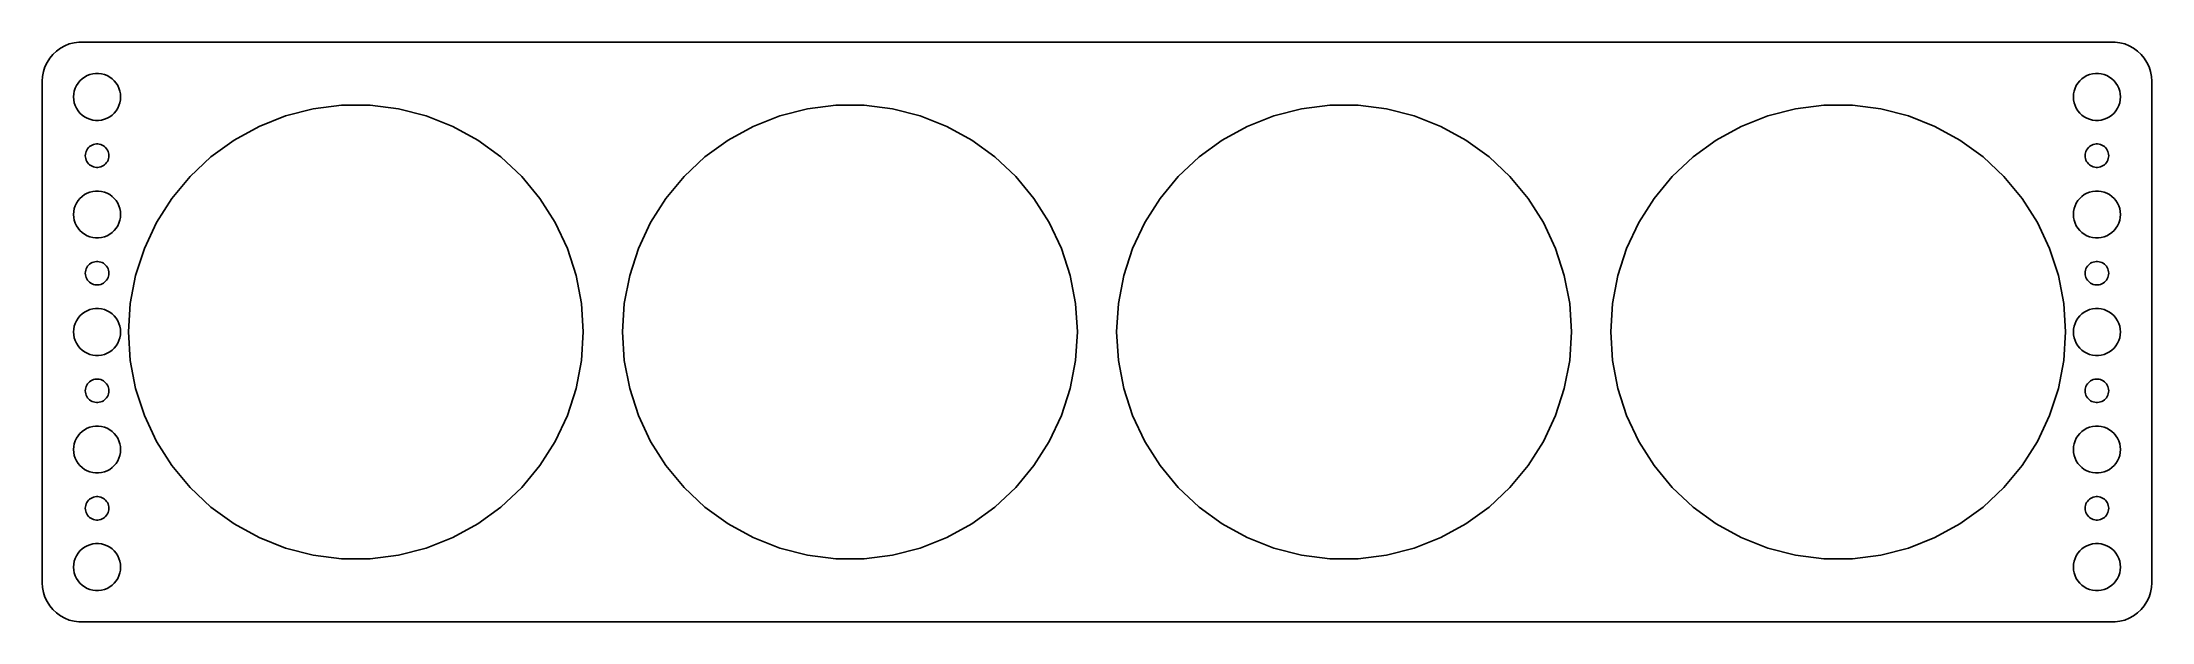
# Model space of a CAD drawing. Header units: metres. Extents: x -134 to 134, y -37 to 37.
import ezdxf

# ---------------------------------------------------------------- set-up
doc = ezdxf.new("R2010")
doc.units = ezdxf.units.M

msp = doc.modelspace()

# ---------------------------------------------------------------- linework, layer by layer
for p, q in [((-133.145, 35.4227), (-133.545, 34.9389)), ((-132.687, 35.8526), (-133.145, 35.4227)), ((-132.179, 36.2216), (-132.687, 35.8526)), ((-131.629, 36.5241), (-132.179, 36.2216)), ((-131.045, 36.7553), (-131.629, 36.5241)), ((-130.437, 36.9114), (-131.045, 36.7553)), ((-129.814, 36.9901), (-130.437, 36.9114)), ((129.814, 36.9901), (-129.814, 36.9901)), ((130.437, 36.9114), (129.814, 36.9901)), ((131.045, 36.7553), (130.437, 36.9114)), ((131.629, 36.5241), (131.045, 36.7553)), ((132.179, 36.2216), (131.629, 36.5241)), ((132.687, 35.8526), (132.179, 36.2216)), ((133.145, 35.4227), (132.687, 35.8526)), ((133.545, 34.9389), (133.145, 35.4227)), ((-134.461, 32.6267), (-134.5, 32)), ((-134.343, 33.2434), (-134.461, 32.6267)), ((-134.149, 33.8406), (-134.343, 33.2434)), ((-133.882, 34.4088), (-134.149, 33.8406)), ((-133.545, 34.9389), (-133.882, 34.4088)), ((-129.687, 32.0536), (-129.412, 32.3115)), ((-129.412, 32.3115), (-129.107, 32.533)), ((-129.107, 32.533), (-128.777, 32.7145)), ((-128.777, 32.7145), (-128.427, 32.8532)), ((-128.427, 32.8532), (-128.062, 32.9469)), ((-128.062, 32.9469), (-127.688, 32.9941)), ((-127.688, 32.9941), (-127.312, 32.9941)), ((-127.312, 32.9941), (-126.938, 32.9469)), ((-126.938, 32.9469), (-126.573, 32.8532)), ((-126.573, 32.8532), (-126.223, 32.7145)), ((-126.223, 32.7145), (-125.893, 32.533)), ((-125.893, 32.533), (-125.588, 32.3115)), ((-125.588, 32.3115), (-125.313, 32.0536)), ((125.313, 32.0536), (125.588, 32.3115)), ((125.588, 32.3115), (125.893, 32.533)), ((125.893, 32.533), (126.223, 32.7145)), ((126.223, 32.7145), (126.573, 32.8532)), ((126.573, 32.8532), (126.938, 32.9469)), ((126.938, 32.9469), (127.312, 32.9941)), ((127.312, 32.9941), (127.688, 32.9941)), ((127.688, 32.9941), (128.062, 32.9469)), ((128.062, 32.9469), (128.427, 32.8532)), ((128.427, 32.8532), (128.777, 32.7145)), ((128.777, 32.7145), (129.107, 32.533)), ((129.107, 32.533), (129.412, 32.3115)), ((129.412, 32.3115), (129.687, 32.0536)), ((133.882, 34.4088), (133.545, 34.9389)), ((134.149, 33.8406), (133.882, 34.4088)), ((134.343, 33.2434), (134.149, 33.8406)), ((134.461, 32.6267), (134.343, 33.2434)), ((134.5, 32), (134.461, 32.6267)), ((-134.5, 32), (-134.5, -32)), ((-130.5, 30), (-130.476, 30.376)), ((-130.476, 29.624), (-130.5, 30)), ((-130.476, 30.376), (-130.406, 30.7461)), ((-130.406, 29.2539), (-130.476, 29.624)), ((-130.406, 30.7461), (-130.289, 31.1044)), ((-130.289, 31.1044), (-130.129, 31.4453)), ((-130.129, 31.4453), (-129.927, 31.7634)), ((-129.927, 31.7634), (-129.687, 32.0536)), ((-125.313, 32.0536), (-125.073, 31.7634)), ((-125.073, 31.7634), (-124.871, 31.4453)), ((-124.871, 31.4453), (-124.711, 31.1044)), ((-124.711, 31.1044), (-124.594, 30.7461)), ((-124.594, 30.7461), (-124.524, 30.376)), ((-124.524, 29.624), (-124.594, 29.2539)), ((-124.524, 30.376), (-124.5, 30)), ((-124.5, 30), (-124.524, 29.624)), ((124.5, 30), (124.524, 30.376)), ((124.524, 29.624), (124.5, 30)), ((124.524, 30.376), (124.594, 30.7461)), ((124.594, 29.2539), (124.524, 29.624)), ((124.594, 30.7461), (124.711, 31.1044)), ((124.711, 31.1044), (124.871, 31.4453)), ((124.871, 31.4453), (125.073, 31.7634)), ((125.073, 31.7634), (125.313, 32.0536)), ((129.687, 32.0536), (129.927, 31.7634)), ((129.927, 31.7634), (130.129, 31.4453)), ((130.129, 31.4453), (130.289, 31.1044)), ((130.289, 31.1044), (130.406, 30.7461)), ((130.406, 30.7461), (130.476, 30.376)), ((130.476, 29.624), (130.406, 29.2539)), ((130.476, 30.376), (130.5, 30)), ((130.5, 30), (130.476, 29.624)), ((134.5, -32), (134.5, 32)), ((-130.289, 28.8956), (-130.406, 29.2539)), ((-130.129, 28.5547), (-130.289, 28.8956)), ((-129.927, 28.2366), (-130.129, 28.5547)), ((-129.687, 27.9464), (-129.927, 28.2366)), ((-129.412, 27.6884), (-129.687, 27.9464)), ((-129.107, 27.467), (-129.412, 27.6884)), ((-128.777, 27.2855), (-129.107, 27.467)), ((-128.427, 27.1468), (-128.777, 27.2855)), ((-128.062, 27.0531), (-128.427, 27.1468)), ((-127.688, 27.0059), (-128.062, 27.0531)), ((-127.312, 27.0059), (-127.688, 27.0059)), ((-126.938, 27.0531), (-127.312, 27.0059)), ((-126.573, 27.1468), (-126.938, 27.0531)), ((-126.223, 27.2855), (-126.573, 27.1468)), ((-125.893, 27.467), (-126.223, 27.2855)), ((-125.588, 27.6884), (-125.893, 27.467)), ((-125.313, 27.9464), (-125.588, 27.6884)), ((-125.073, 28.2366), (-125.313, 27.9464)), ((-124.871, 28.5547), (-125.073, 28.2366)), ((-124.711, 28.8956), (-124.871, 28.5547)), ((-124.594, 29.2539), (-124.711, 28.8956)), ((-106.848, 26.24), (-103.461, 27.5806)), ((-103.461, 27.5806), (-99.9341, 28.4863)), ((-99.9341, 28.4863), (-96.3209, 28.9428)), ((-96.3209, 28.9428), (-92.6791, 28.9428)), ((-92.6791, 28.9428), (-89.0659, 28.4863)), ((-89.0659, 28.4863), (-85.5385, 27.5806)), ((-85.5385, 27.5806), (-82.1524, 26.24)), ((-43.8476, 26.24), (-40.4615, 27.5806)), ((-40.4615, 27.5806), (-36.9341, 28.4863)), ((-36.9341, 28.4863), (-33.3209, 28.9428)), ((-33.3209, 28.9428), (-29.6791, 28.9428)), ((-29.6791, 28.9428), (-26.0659, 28.4863)), ((-26.0659, 28.4863), (-22.5385, 27.5806)), ((-22.5385, 27.5806), (-19.1524, 26.24)), ((19.1524, 26.24), (22.5385, 27.5806)), ((22.5385, 27.5806), (26.0659, 28.4863)), ((26.0659, 28.4863), (29.6791, 28.9428)), ((29.6791, 28.9428), (33.3209, 28.9428)), ((33.3209, 28.9428), (36.9341, 28.4863)), ((36.9341, 28.4863), (40.4615, 27.5806)), ((40.4615, 27.5806), (43.8476, 26.24)), ((82.1524, 26.24), (85.5385, 27.5806)), ((85.5385, 27.5806), (89.0659, 28.4863)), ((89.0659, 28.4863), (92.6791, 28.9428)), ((92.6791, 28.9428), (96.3209, 28.9428)), ((96.3209, 28.9428), (99.9341, 28.4863)), ((99.9341, 28.4863), (103.461, 27.5806)), ((103.461, 27.5806), (106.848, 26.24)), ((124.711, 28.8956), (124.594, 29.2539)), ((124.871, 28.5547), (124.711, 28.8956)), ((125.073, 28.2366), (124.871, 28.5547)), ((125.313, 27.9464), (125.073, 28.2366)), ((125.588, 27.6884), (125.313, 27.9464)), ((125.893, 27.467), (125.588, 27.6884)), ((126.223, 27.2855), (125.893, 27.467)), ((126.573, 27.1468), (126.223, 27.2855)), ((126.938, 27.0531), (126.573, 27.1468)), ((127.312, 27.0059), (126.938, 27.0531)), ((127.688, 27.0059), (127.312, 27.0059)), ((128.062, 27.0531), (127.688, 27.0059)), ((128.427, 27.1468), (128.062, 27.0531)), ((128.777, 27.2855), (128.427, 27.1468)), ((129.107, 27.467), (128.777, 27.2855)), ((129.412, 27.6884), (129.107, 27.467)), ((129.687, 27.9464), (129.412, 27.6884)), ((129.927, 28.2366), (129.687, 27.9464)), ((130.129, 28.5547), (129.927, 28.2366)), ((130.289, 28.8956), (130.129, 28.5547)), ((130.406, 29.2539), (130.289, 28.8956)), ((-112.985, 22.3449), (-110.039, 24.4855)), ((-110.039, 24.4855), (-106.848, 26.24)), ((-82.1524, 26.24), (-78.961, 24.4855)), ((-78.961, 24.4855), (-76.0147, 22.3449)), ((-49.9853, 22.3449), (-47.039, 24.4855)), ((-47.039, 24.4855), (-43.8476, 26.24)), ((-19.1524, 26.24), (-15.961, 24.4855)), ((-15.961, 24.4855), (-13.0147, 22.3449)), ((13.0147, 22.3449), (15.961, 24.4855)), ((15.961, 24.4855), (19.1524, 26.24)), ((43.8476, 26.24), (47.039, 24.4855)), ((47.039, 24.4855), (49.9853, 22.3449)), ((76.0147, 22.3449), (78.961, 24.4855)), ((78.961, 24.4855), (82.1524, 26.24)), ((106.848, 26.24), (110.039, 24.4855)), ((110.039, 24.4855), (112.985, 22.3449)), ((-129, 22.5), (-128.988, 22.688)), ((-128.988, 22.312), (-129, 22.5)), ((-128.988, 22.688), (-128.953, 22.873)), ((-128.953, 22.127), (-128.988, 22.312)), ((-128.953, 22.873), (-128.895, 23.0522)), ((-128.895, 21.9478), (-128.953, 22.127)), ((-128.895, 23.0522), (-128.814, 23.2226)), ((-128.814, 21.7774), (-128.895, 21.9478)), ((-128.814, 23.2226), (-128.714, 23.3817)), ((-128.714, 21.6183), (-128.814, 21.7774)), ((-128.714, 23.3817), (-128.593, 23.5268)), ((-128.593, 21.4732), (-128.714, 21.6183)), ((-128.593, 23.5268), (-128.456, 23.6558)), ((-128.456, 23.6558), (-128.304, 23.7665)), ((-128.304, 23.7665), (-128.139, 23.8572)), ((-128.139, 23.8572), (-127.964, 23.9266)), ((-127.964, 23.9266), (-127.781, 23.9734)), ((-127.781, 23.9734), (-127.594, 23.997)), ((-127.594, 23.997), (-127.406, 23.997)), ((-127.406, 23.997), (-127.219, 23.9734)), ((-127.219, 23.9734), (-127.036, 23.9266)), ((-127.036, 23.9266), (-126.861, 23.8572)), ((-126.861, 23.8572), (-126.696, 23.7665)), ((-126.696, 23.7665), (-126.544, 23.6558)), ((-126.544, 23.6558), (-126.407, 23.5268)), ((-126.407, 23.5268), (-126.286, 23.3817)), ((-126.286, 21.6183), (-126.407, 21.4732)), ((-126.286, 23.3817), (-126.186, 23.2226)), ((-126.186, 21.7774), (-126.286, 21.6183)), ((-126.186, 23.2226), (-126.105, 23.0522)), ((-126.105, 21.9478), (-126.186, 21.7774)), ((-126.105, 23.0522), (-126.047, 22.873)), ((-126.047, 22.127), (-126.105, 21.9478)), ((-126.047, 22.873), (-126.012, 22.688)), ((-126.012, 22.312), (-126.047, 22.127)), ((-126.012, 22.688), (-126, 22.5)), ((-126, 22.5), (-126.012, 22.312)), ((-115.64, 19.8519), (-112.985, 22.3449)), ((-76.0147, 22.3449), (-73.3599, 19.8519)), ((-52.6401, 19.8519), (-49.9853, 22.3449)), ((-13.0147, 22.3449), (-10.3599, 19.8519)), ((10.3599, 19.8519), (13.0147, 22.3449)), ((49.9853, 22.3449), (52.6401, 19.8519)), ((73.3599, 19.8519), (76.0147, 22.3449)), ((112.985, 22.3449), (115.64, 19.8519)), ((126, 22.5), (126.012, 22.688)), ((126.012, 22.312), (126, 22.5)), ((126.012, 22.688), (126.047, 22.873)), ((126.047, 22.127), (126.012, 22.312)), ((126.047, 22.873), (126.105, 23.0522)), ((126.105, 21.9478), (126.047, 22.127)), ((126.105, 23.0522), (126.186, 23.2226)), ((126.186, 21.7774), (126.105, 21.9478)), ((126.186, 23.2226), (126.286, 23.3817)), ((126.286, 21.6183), (126.186, 21.7774)), ((126.286, 23.3817), (126.407, 23.5268)), ((126.407, 21.4732), (126.286, 21.6183)), ((126.407, 23.5268), (126.544, 23.6558)), ((126.544, 23.6558), (126.696, 23.7665)), ((126.696, 23.7665), (126.861, 23.8572)), ((126.861, 23.8572), (127.036, 23.9266)), ((127.036, 23.9266), (127.219, 23.9734)), ((127.219, 23.9734), (127.406, 23.997)), ((127.406, 23.997), (127.594, 23.997)), ((127.594, 23.997), (127.781, 23.9734)), ((127.781, 23.9734), (127.964, 23.9266)), ((127.964, 23.9266), (128.139, 23.8572)), ((128.139, 23.8572), (128.304, 23.7665)), ((128.304, 23.7665), (128.456, 23.6558)), ((128.456, 23.6558), (128.593, 23.5268)), ((128.593, 23.5268), (128.714, 23.3817)), ((128.714, 21.6183), (128.593, 21.4732)), ((128.714, 23.3817), (128.814, 23.2226)), ((128.814, 21.7774), (128.714, 21.6183)), ((128.814, 23.2226), (128.895, 23.0522)), ((128.895, 21.9478), (128.814, 21.7774)), ((128.895, 23.0522), (128.953, 22.873)), ((128.953, 22.127), (128.895, 21.9478)), ((128.953, 22.873), (128.988, 22.688)), ((128.988, 22.312), (128.953, 22.127)), ((128.988, 22.688), (129, 22.5)), ((129, 22.5), (128.988, 22.312)), ((-128.456, 21.3442), (-128.593, 21.4732)), ((-128.304, 21.2335), (-128.456, 21.3442)), ((-128.139, 21.1427), (-128.304, 21.2335)), ((-127.964, 21.0734), (-128.139, 21.1427)), ((-127.781, 21.0266), (-127.964, 21.0734)), ((-127.594, 21.003), (-127.781, 21.0266)), ((-127.406, 21.003), (-127.594, 21.003)), ((-127.219, 21.0266), (-127.406, 21.003)), ((-127.036, 21.0734), (-127.219, 21.0266)), ((-126.861, 21.1427), (-127.036, 21.0734)), ((-126.696, 21.2335), (-126.861, 21.1427)), ((-126.544, 21.3442), (-126.696, 21.2335)), ((-126.407, 21.4732), (-126.544, 21.3442)), ((-117.961, 17.0458), (-115.64, 19.8519)), ((-73.3599, 19.8519), (-71.0385, 17.0458)), ((-54.9615, 17.0458), (-52.6401, 19.8519)), ((-10.3599, 19.8519), (-8.0385, 17.0458)), ((8.0385, 17.0458), (10.3599, 19.8519)), ((52.6401, 19.8519), (54.9615, 17.0458)), ((71.0385, 17.0458), (73.3599, 19.8519)), ((115.64, 19.8519), (117.961, 17.0458)), ((126.544, 21.3442), (126.407, 21.4732)), ((126.696, 21.2335), (126.544, 21.3442)), ((126.861, 21.1427), (126.696, 21.2335)), ((127.036, 21.0734), (126.861, 21.1427)), ((127.219, 21.0266), (127.036, 21.0734)), ((127.406, 21.003), (127.219, 21.0266)), ((127.594, 21.003), (127.406, 21.003)), ((127.781, 21.0266), (127.594, 21.003)), ((127.964, 21.0734), (127.781, 21.0266)), ((128.139, 21.1427), (127.964, 21.0734)), ((128.304, 21.2335), (128.139, 21.1427)), ((128.456, 21.3442), (128.304, 21.2335)), ((128.593, 21.4732), (128.456, 21.3442)), ((-130.289, 16.1044), (-130.129, 16.4453)), ((-130.129, 16.4453), (-129.927, 16.7634)), ((-129.927, 16.7634), (-129.687, 17.0536)), ((-129.687, 17.0536), (-129.412, 17.3115)), ((-129.412, 17.3115), (-129.107, 17.533)), ((-129.107, 17.533), (-128.777, 17.7145)), ((-128.777, 17.7145), (-128.427, 17.8532)), ((-128.427, 17.8532), (-128.062, 17.9469)), ((-128.062, 17.9469), (-127.688, 17.9941)), ((-127.688, 17.9941), (-127.312, 17.9941)), ((-127.312, 17.9941), (-126.938, 17.9469)), ((-126.938, 17.9469), (-126.573, 17.8532)), ((-126.573, 17.8532), (-126.223, 17.7145)), ((-126.223, 17.7145), (-125.893, 17.533)), ((-125.893, 17.533), (-125.588, 17.3115)), ((-125.588, 17.3115), (-125.313, 17.0536)), ((-125.313, 17.0536), (-125.073, 16.7634)), ((-125.073, 16.7634), (-124.871, 16.4453)), ((-124.871, 16.4453), (-124.711, 16.1044)), ((-119.913, 13.9709), (-117.961, 17.0458)), ((-71.0385, 17.0458), (-69.0871, 13.9709)), ((-56.9129, 13.9709), (-54.9615, 17.0458)), ((-8.0385, 17.0458), (-6.0871, 13.9709)), ((6.0871, 13.9709), (8.0385, 17.0458)), ((54.9615, 17.0458), (56.9129, 13.9709)), ((69.0871, 13.9709), (71.0385, 17.0458)), ((117.961, 17.0458), (119.913, 13.9709)), ((124.711, 16.1044), (124.871, 16.4453)), ((124.871, 16.4453), (125.073, 16.7634)), ((125.073, 16.7634), (125.313, 17.0536)), ((125.313, 17.0536), (125.588, 17.3115)), ((125.588, 17.3115), (125.893, 17.533)), ((125.893, 17.533), (126.223, 17.7145)), ((126.223, 17.7145), (126.573, 17.8532)), ((126.573, 17.8532), (126.938, 17.9469)), ((126.938, 17.9469), (127.312, 17.9941)), ((127.312, 17.9941), (127.688, 17.9941)), ((127.688, 17.9941), (128.062, 17.9469)), ((128.062, 17.9469), (128.427, 17.8532)), ((128.427, 17.8532), (128.777, 17.7145)), ((128.777, 17.7145), (129.107, 17.533)), ((129.107, 17.533), (129.412, 17.3115)), ((129.412, 17.3115), (129.687, 17.0536)), ((129.687, 17.0536), (129.927, 16.7634)), ((129.927, 16.7634), (130.129, 16.4453)), ((130.129, 16.4453), (130.289, 16.1044)), ((-130.5, 15), (-130.476, 15.376)), ((-130.476, 14.624), (-130.5, 15)), ((-130.476, 15.376), (-130.406, 15.7461)), ((-130.406, 14.2539), (-130.476, 14.624)), ((-130.406, 15.7461), (-130.289, 16.1044)), ((-130.289, 13.8956), (-130.406, 14.2539)), ((-130.129, 13.5547), (-130.289, 13.8956)), ((-129.927, 13.2366), (-130.129, 13.5547)), ((-124.871, 13.5547), (-125.073, 13.2366)), ((-124.711, 13.8956), (-124.871, 13.5547)), ((-124.711, 16.1044), (-124.594, 15.7461)), ((-124.594, 14.2539), (-124.711, 13.8956)), ((-124.594, 15.7461), (-124.524, 15.376)), ((-124.524, 14.624), (-124.594, 14.2539)), ((-124.524, 15.376), (-124.5, 15)), ((-124.5, 15), (-124.524, 14.624)), ((-121.464, 10.6756), (-119.913, 13.9709)), ((-69.0871, 13.9709), (-67.5365, 10.6756)), ((-58.4635, 10.6756), (-56.9129, 13.9709)), ((-6.0871, 13.9709), (-4.53647, 10.6756)), ((4.53647, 10.6756), (6.0871, 13.9709)), ((56.9129, 13.9709), (58.4635, 10.6756)), ((67.5365, 10.6756), (69.0871, 13.9709)), ((119.913, 13.9709), (121.464, 10.6756)), ((124.5, 15), (124.524, 15.376)), ((124.524, 14.624), (124.5, 15)), ((124.524, 15.376), (124.594, 15.7461)), ((124.594, 14.2539), (124.524, 14.624)), ((124.594, 15.7461), (124.711, 16.1044)), ((124.711, 13.8956), (124.594, 14.2539)), ((124.871, 13.5547), (124.711, 13.8956)), ((125.073, 13.2366), (124.871, 13.5547)), ((130.129, 13.5547), (129.927, 13.2366)), ((130.289, 13.8956), (130.129, 13.5547)), ((130.289, 16.1044), (130.406, 15.7461)), ((130.406, 14.2539), (130.289, 13.8956)), ((130.406, 15.7461), (130.476, 15.376)), ((130.476, 14.624), (130.406, 14.2539)), ((130.476, 15.376), (130.5, 15)), ((130.5, 15), (130.476, 14.624)), ((-129.687, 12.9464), (-129.927, 13.2366)), ((-129.412, 12.6884), (-129.687, 12.9464)), ((-129.107, 12.467), (-129.412, 12.6884)), ((-128.777, 12.2855), (-129.107, 12.467)), ((-128.427, 12.1468), (-128.777, 12.2855)), ((-128.062, 12.0531), (-128.427, 12.1468)), ((-127.688, 12.0059), (-128.062, 12.0531)), ((-127.312, 12.0059), (-127.688, 12.0059)), ((-126.938, 12.0531), (-127.312, 12.0059)), ((-126.573, 12.1468), (-126.938, 12.0531)), ((-126.223, 12.2855), (-126.573, 12.1468)), ((-125.893, 12.467), (-126.223, 12.2855)), ((-125.588, 12.6884), (-125.893, 12.467)), ((-125.313, 12.9464), (-125.588, 12.6884)), ((-125.073, 13.2366), (-125.313, 12.9464)), ((125.313, 12.9464), (125.073, 13.2366)), ((125.588, 12.6884), (125.313, 12.9464)), ((125.893, 12.467), (125.588, 12.6884)), ((126.223, 12.2855), (125.893, 12.467)), ((126.573, 12.1468), (126.223, 12.2855)), ((126.938, 12.0531), (126.573, 12.1468)), ((127.312, 12.0059), (126.938, 12.0531)), ((127.688, 12.0059), (127.312, 12.0059)), ((128.062, 12.0531), (127.688, 12.0059)), ((128.427, 12.1468), (128.062, 12.0531)), ((128.777, 12.2855), (128.427, 12.1468)), ((129.107, 12.467), (128.777, 12.2855)), ((129.412, 12.6884), (129.107, 12.467)), ((129.687, 12.9464), (129.412, 12.6884)), ((129.927, 13.2366), (129.687, 12.9464)), ((-128.895, 8.05219), (-128.814, 8.22263)), ((-128.814, 8.22263), (-128.714, 8.38167)), ((-128.714, 8.38167), (-128.593, 8.52681)), ((-128.593, 8.52681), (-128.456, 8.65576)), ((-128.456, 8.65576), (-128.304, 8.76648)), ((-128.304, 8.76648), (-128.139, 8.85724)), ((-128.139, 8.85724), (-127.964, 8.92657)), ((-127.964, 8.92657), (-127.781, 8.97342)), ((-127.781, 8.97342), (-127.594, 8.99704)), ((-127.594, 8.99704), (-127.406, 8.99704)), ((-127.406, 8.99704), (-127.219, 8.97342)), ((-127.219, 8.97342), (-127.036, 8.92657)), ((-127.036, 8.92657), (-126.861, 8.85724)), ((-126.861, 8.85724), (-126.696, 8.76648)), ((-126.696, 8.76648), (-126.544, 8.65576)), ((-126.544, 8.65576), (-126.407, 8.52681)), ((-126.407, 8.52681), (-126.286, 8.38167)), ((-126.286, 8.38167), (-126.186, 8.22263)), ((-126.186, 8.22263), (-126.105, 8.05219)), ((-122.589, 7.21201), (-121.464, 10.6756)), ((-67.5365, 10.6756), (-66.4111, 7.21201)), ((-59.5889, 7.21201), (-58.4635, 10.6756)), ((-4.53647, 10.6756), (-3.41109, 7.21201)), ((3.41109, 7.21201), (4.53647, 10.6756)), ((58.4635, 10.6756), (59.5889, 7.21201)), ((66.4111, 7.21201), (67.5365, 10.6756)), ((121.464, 10.6756), (122.589, 7.21201)), ((126.105, 8.05219), (126.186, 8.22263)), ((126.186, 8.22263), (126.286, 8.38167)), ((126.286, 8.38167), (126.407, 8.52681)), ((126.407, 8.52681), (126.544, 8.65576)), ((126.544, 8.65576), (126.696, 8.76648)), ((126.696, 8.76648), (126.861, 8.85724)), ((126.861, 8.85724), (127.036, 8.92657)), ((127.036, 8.92657), (127.219, 8.97342)), ((127.219, 8.97342), (127.406, 8.99704)), ((127.406, 8.99704), (127.594, 8.99704)), ((127.594, 8.99704), (127.781, 8.97342)), ((127.781, 8.97342), (127.964, 8.92657)), ((127.964, 8.92657), (128.139, 8.85724)), ((128.139, 8.85724), (128.304, 8.76648)), ((128.304, 8.76648), (128.456, 8.65576)), ((128.456, 8.65576), (128.593, 8.52681)), ((128.593, 8.52681), (128.714, 8.38167)), ((128.714, 8.38167), (128.814, 8.22263)), ((128.814, 8.22263), (128.895, 8.05219)), ((-129, 7.5), (-128.988, 7.68799)), ((-128.988, 7.312), (-129, 7.5)), ((-128.988, 7.68799), (-128.953, 7.87303)), ((-128.953, 7.12695), (-128.988, 7.312)), ((-128.953, 7.87303), (-128.895, 8.05219)), ((-128.895, 6.9478), (-128.953, 7.12695)), ((-128.814, 6.77736), (-128.895, 6.9478)), ((-128.714, 6.61832), (-128.814, 6.77736)), ((-128.593, 6.47318), (-128.714, 6.61832)), ((-128.456, 6.34422), (-128.593, 6.47318)), ((-128.304, 6.23351), (-128.456, 6.34422)), ((-128.139, 6.14275), (-128.304, 6.23351)), ((-127.964, 6.07341), (-128.139, 6.14275)), ((-127.781, 6.02657), (-127.964, 6.07341)), ((-127.594, 6.00294), (-127.781, 6.02657)), ((-127.406, 6.00294), (-127.594, 6.00294)), ((-127.219, 6.02657), (-127.406, 6.00294)), ((-127.036, 6.07341), (-127.219, 6.02657)), ((-126.861, 6.14275), (-127.036, 6.07341)), ((-126.696, 6.23351), (-126.861, 6.14275)), ((-126.544, 6.34422), (-126.696, 6.23351)), ((-126.407, 6.47318), (-126.544, 6.34422)), ((-126.286, 6.61832), (-126.407, 6.47318)), ((-126.186, 6.77736), (-126.286, 6.61832)), ((-126.105, 6.9478), (-126.186, 6.77736)), ((-126.105, 8.05219), (-126.047, 7.87303)), ((-126.047, 7.12695), (-126.105, 6.9478)), ((-126.047, 7.87303), (-126.012, 7.68799)), ((-126.012, 7.312), (-126.047, 7.12695)), ((-126.012, 7.68799), (-126, 7.5)), ((-126, 7.5), (-126.012, 7.312)), ((-123.271, 3.63466), (-122.589, 7.21201)), ((-66.4111, 7.21201), (-65.7287, 3.63466)), ((-60.2713, 3.63466), (-59.5889, 7.21201)), ((-3.41109, 7.21201), (-2.72867, 3.63466)), ((2.72867, 3.63466), (3.41109, 7.21201)), ((59.5889, 7.21201), (60.2713, 3.63466)), ((65.7287, 3.63466), (66.4111, 7.21201)), ((122.589, 7.21201), (123.271, 3.63466)), ((126, 7.5), (126.012, 7.68799)), ((126.012, 7.312), (126, 7.5)), ((126.012, 7.68799), (126.047, 7.87303)), ((126.047, 7.12695), (126.012, 7.312)), ((126.047, 7.87303), (126.105, 8.05219)), ((126.105, 6.9478), (126.047, 7.12695)), ((126.186, 6.77736), (126.105, 6.9478)), ((126.286, 6.61832), (126.186, 6.77736)), ((126.407, 6.47318), (126.286, 6.61832)), ((126.544, 6.34422), (126.407, 6.47318)), ((126.696, 6.23351), (126.544, 6.34422)), ((126.861, 6.14275), (126.696, 6.23351)), ((127.036, 6.07341), (126.861, 6.14275)), ((127.219, 6.02657), (127.036, 6.07341)), ((127.406, 6.00294), (127.219, 6.02657)), ((127.594, 6.00294), (127.406, 6.00294)), ((127.781, 6.02657), (127.594, 6.00294)), ((127.964, 6.07341), (127.781, 6.02657)), ((128.139, 6.14275), (127.964, 6.07341)), ((128.304, 6.23351), (128.139, 6.14275)), ((128.456, 6.34422), (128.304, 6.23351)), ((128.593, 6.47318), (128.456, 6.34422)), ((128.714, 6.61832), (128.593, 6.47318)), ((128.814, 6.77736), (128.714, 6.61832)), ((128.895, 6.9478), (128.814, 6.77736)), ((128.895, 8.05219), (128.953, 7.87303)), ((128.953, 7.12695), (128.895, 6.9478)), ((128.953, 7.87303), (128.988, 7.68799)), ((128.988, 7.312), (128.953, 7.12695)), ((128.988, 7.68799), (129, 7.5)), ((129, 7.5), (128.988, 7.312)), ((-129.107, 2.53297), (-128.777, 2.71448)), ((-128.777, 2.71448), (-128.427, 2.85316)), ((-128.427, 2.85316), (-128.062, 2.94685)), ((-128.062, 2.94685), (-127.688, 2.99408)), ((-127.688, 2.99408), (-127.312, 2.99408)), ((-127.312, 2.99408), (-126.938, 2.94685)), ((-126.938, 2.94685), (-126.573, 2.85316)), ((-126.573, 2.85316), (-126.223, 2.71448)), ((-126.223, 2.71448), (-125.893, 2.53297)), ((-123.5, 0), (-123.271, 3.63466)), ((-65.7287, 3.63466), (-65.5, 0)), ((-60.5, 0), (-60.2713, 3.63466)), ((-2.72867, 3.63466), (-2.5, 0)), ((2.5, 0), (2.72867, 3.63466)), ((60.2713, 3.63466), (60.5, 0)), ((65.5, 0), (65.7287, 3.63466)), ((123.271, 3.63466), (123.5, 0)), ((125.893, 2.53297), (126.223, 2.71448)), ((126.223, 2.71448), (126.573, 2.85316)), ((126.573, 2.85316), (126.938, 2.94685)), ((126.938, 2.94685), (127.312, 2.99408)), ((127.312, 2.99408), (127.688, 2.99408)), ((127.688, 2.99408), (128.062, 2.94685)), ((128.062, 2.94685), (128.427, 2.85316)), ((128.427, 2.85316), (128.777, 2.71448)), ((128.777, 2.71448), (129.107, 2.53297)), ((-130.5, 0), (-130.476, 0.37599)), ((-130.476, -0.37599), (-130.5, 0)), ((-130.476, 0.37599), (-130.406, 0.74606)), ((-130.406, 0.74606), (-130.289, 1.10437)), ((-130.289, 1.10437), (-130.129, 1.44525)), ((-130.129, 1.44525), (-129.927, 1.76335)), ((-129.927, 1.76335), (-129.687, 2.05363)), ((-129.687, 2.05363), (-129.412, 2.31154)), ((-129.412, 2.31154), (-129.107, 2.53297)), ((-125.893, 2.53297), (-125.588, 2.31154)), ((-125.588, 2.31154), (-125.313, 2.05363)), ((-125.313, 2.05363), (-125.073, 1.76335)), ((-125.073, 1.76335), (-124.871, 1.44525)), ((-124.871, 1.44525), (-124.711, 1.10437)), ((-124.711, 1.10437), (-124.594, 0.74606)), ((-124.594, 0.74606), (-124.524, 0.37599)), ((-124.524, 0.37599), (-124.5, 0)), ((-124.5, 0), (-124.524, -0.37599)), ((-123.271, -3.63466), (-123.5, 0)), ((-65.5, 0), (-65.7287, -3.63466)), ((-60.2713, -3.63466), (-60.5, 0)), ((-2.5, 0), (-2.72867, -3.63466)), ((2.72867, -3.63466), (2.5, 0)), ((60.5, 0), (60.2713, -3.63466)), ((65.7287, -3.63466), (65.5, 0)), ((123.5, 0), (123.271, -3.63466)), ((124.5, 0), (124.524, 0.37599)), ((124.524, -0.37599), (124.5, 0)), ((124.524, 0.37599), (124.594, 0.74606)), ((124.594, 0.74606), (124.711, 1.10437)), ((124.711, 1.10437), (124.871, 1.44525)), ((124.871, 1.44525), (125.073, 1.76335)), ((125.073, 1.76335), (125.313, 2.05363)), ((125.313, 2.05363), (125.588, 2.31154)), ((125.588, 2.31154), (125.893, 2.53297)), ((129.107, 2.53297), (129.412, 2.31154)), ((129.412, 2.31154), (129.687, 2.05363)), ((129.687, 2.05363), (129.927, 1.76335)), ((129.927, 1.76335), (130.129, 1.44525)), ((130.129, 1.44525), (130.289, 1.10437)), ((130.289, 1.10437), (130.406, 0.74606)), ((130.406, 0.74606), (130.476, 0.37599)), ((130.476, 0.37599), (130.5, 0)), ((130.5, 0), (130.476, -0.37599)), ((-130.406, -0.74606), (-130.476, -0.37599)), ((-130.289, -1.10437), (-130.406, -0.74606)), ((-130.129, -1.44525), (-130.289, -1.10437)), ((-129.927, -1.76335), (-130.129, -1.44525)), ((-129.687, -2.05363), (-129.927, -1.76335)), ((-129.412, -2.31154), (-129.687, -2.05363)), ((-129.107, -2.53297), (-129.412, -2.31154)), ((-128.777, -2.71448), (-129.107, -2.53297)), ((-125.893, -2.53297), (-126.223, -2.71448)), ((-125.588, -2.31154), (-125.893, -2.53297)), ((-125.313, -2.05363), (-125.588, -2.31154)), ((-125.073, -1.76335), (-125.313, -2.05363)), ((-124.871, -1.44525), (-125.073, -1.76335)), ((-124.711, -1.10437), (-124.871, -1.44525)), ((-124.594, -0.74606), (-124.711, -1.10437)), ((-124.524, -0.37599), (-124.594, -0.74606)), ((124.594, -0.74606), (124.524, -0.37599)), ((124.711, -1.10437), (124.594, -0.74606)), ((124.871, -1.44525), (124.711, -1.10437)), ((125.073, -1.76335), (124.871, -1.44525)), ((125.313, -2.05363), (125.073, -1.76335)), ((125.588, -2.31154), (125.313, -2.05363)), ((125.893, -2.53297), (125.588, -2.31154)), ((126.223, -2.71448), (125.893, -2.53297)), ((129.107, -2.53297), (128.777, -2.71448)), ((129.412, -2.31154), (129.107, -2.53297)), ((129.687, -2.05363), (129.412, -2.31154)), ((129.927, -1.76335), (129.687, -2.05363)), ((130.129, -1.44525), (129.927, -1.76335)), ((130.289, -1.10437), (130.129, -1.44525)), ((130.406, -0.74606), (130.289, -1.10437)), ((130.476, -0.37599), (130.406, -0.74606)), ((-128.427, -2.85316), (-128.777, -2.71448)), ((-128.062, -2.94685), (-128.427, -2.85316)), ((-127.688, -2.99408), (-128.062, -2.94685)), ((-127.312, -2.99408), (-127.688, -2.99408)), ((-126.938, -2.94685), (-127.312, -2.99408)), ((-126.573, -2.85316), (-126.938, -2.94685)), ((-126.223, -2.71448), (-126.573, -2.85316)), ((-122.589, -7.21201), (-123.271, -3.63466)), ((-65.7287, -3.63466), (-66.4111, -7.21201)), ((-59.5889, -7.21201), (-60.2713, -3.63466)), ((-2.72867, -3.63466), (-3.41109, -7.21201)), ((3.41109, -7.21201), (2.72867, -3.63466)), ((60.2713, -3.63466), (59.5889, -7.21201)), ((66.4111, -7.21201), (65.7287, -3.63466)), ((123.271, -3.63466), (122.589, -7.21201)), ((126.573, -2.85316), (126.223, -2.71448)), ((126.938, -2.94685), (126.573, -2.85316)), ((127.312, -2.99408), (126.938, -2.94685)), ((127.688, -2.99408), (127.312, -2.99408)), ((128.062, -2.94685), (127.688, -2.99408)), ((128.427, -2.85316), (128.062, -2.94685)), ((128.777, -2.71448), (128.427, -2.85316)), ((-129, -7.5), (-128.988, -7.312)), ((-128.988, -7.68799), (-129, -7.5)), ((-128.988, -7.312), (-128.953, -7.12695)), ((-128.953, -7.87303), (-128.988, -7.68799)), ((-128.953, -7.12695), (-128.895, -6.9478)), ((-128.895, -8.05219), (-128.953, -7.87303)), ((-128.895, -6.9478), (-128.814, -6.77736)), ((-128.814, -8.22263), (-128.895, -8.05219)), ((-128.814, -6.77736), (-128.714, -6.61832)), ((-128.714, -6.61832), (-128.593, -6.47318)), ((-128.593, -6.47318), (-128.456, -6.34422)), ((-128.456, -6.34422), (-128.304, -6.23351)), ((-128.304, -6.23351), (-128.139, -6.14275)), ((-128.139, -6.14275), (-127.964, -6.07341)), ((-127.964, -6.07341), (-127.781, -6.02657)), ((-127.781, -6.02657), (-127.594, -6.00294)), ((-127.594, -6.00294), (-127.406, -6.00294)), ((-127.406, -6.00294), (-127.219, -6.02657)), ((-127.219, -6.02657), (-127.036, -6.07341)), ((-127.036, -6.07341), (-126.861, -6.14275)), ((-126.861, -6.14275), (-126.696, -6.23351)), ((-126.696, -6.23351), (-126.544, -6.34422)), ((-126.544, -6.34422), (-126.407, -6.47318)), ((-126.407, -6.47318), (-126.286, -6.61832)), ((-126.286, -6.61832), (-126.186, -6.77736)), ((-126.186, -6.77736), (-126.105, -6.9478)), ((-126.105, -8.05219), (-126.186, -8.22263)), ((-126.105, -6.9478), (-126.047, -7.12695)), ((-126.047, -7.87303), (-126.105, -8.05219)), ((-126.047, -7.12695), (-126.012, -7.312)), ((-126.012, -7.68799), (-126.047, -7.87303)), ((-126.012, -7.312), (-126, -7.5)), ((-126, -7.5), (-126.012, -7.68799)), ((-121.464, -10.6756), (-122.589, -7.21201)), ((-66.4111, -7.21201), (-67.5365, -10.6756)), ((-58.4635, -10.6756), (-59.5889, -7.21201)), ((-3.41109, -7.21201), (-4.53647, -10.6756)), ((4.53647, -10.6756), (3.41109, -7.21201)), ((59.5889, -7.21201), (58.4635, -10.6756)), ((67.5365, -10.6756), (66.4111, -7.21201)), ((122.589, -7.21201), (121.464, -10.6756)), ((126, -7.5), (126.012, -7.312)), ((126.012, -7.68799), (126, -7.5)), ((126.012, -7.312), (126.047, -7.12695)), ((126.047, -7.87303), (126.012, -7.68799)), ((126.047, -7.12695), (126.105, -6.9478)), ((126.105, -8.05219), (126.047, -7.87303)), ((126.105, -6.9478), (126.186, -6.77736)), ((126.186, -8.22263), (126.105, -8.05219)), ((126.186, -6.77736), (126.286, -6.61832)), ((126.286, -6.61832), (126.407, -6.47318)), ((126.407, -6.47318), (126.544, -6.34422)), ((126.544, -6.34422), (126.696, -6.23351)), ((126.696, -6.23351), (126.861, -6.14275)), ((126.861, -6.14275), (127.036, -6.07341)), ((127.036, -6.07341), (127.219, -6.02657)), ((127.219, -6.02657), (127.406, -6.00294)), ((127.406, -6.00294), (127.594, -6.00294)), ((127.594, -6.00294), (127.781, -6.02657)), ((127.781, -6.02657), (127.964, -6.07341)), ((127.964, -6.07341), (128.139, -6.14275)), ((128.139, -6.14275), (128.304, -6.23351)), ((128.304, -6.23351), (128.456, -6.34422)), ((128.456, -6.34422), (128.593, -6.47318)), ((128.593, -6.47318), (128.714, -6.61832)), ((128.714, -6.61832), (128.814, -6.77736)), ((128.814, -6.77736), (128.895, -6.9478)), ((128.895, -8.05219), (128.814, -8.22263)), ((128.895, -6.9478), (128.953, -7.12695)), ((128.953, -7.87303), (128.895, -8.05219)), ((128.953, -7.12695), (128.988, -7.312)), ((128.988, -7.68799), (128.953, -7.87303)), ((128.988, -7.312), (129, -7.5)), ((129, -7.5), (128.988, -7.68799)), ((-128.714, -8.38167), (-128.814, -8.22263)), ((-128.593, -8.52681), (-128.714, -8.38167)), ((-128.456, -8.65576), (-128.593, -8.52681)), ((-128.304, -8.76648), (-128.456, -8.65576)), ((-128.139, -8.85724), (-128.304, -8.76648)), ((-127.964, -8.92657), (-128.139, -8.85724)), ((-127.781, -8.97342), (-127.964, -8.92657)), ((-127.594, -8.99704), (-127.781, -8.97342)), ((-127.406, -8.99704), (-127.594, -8.99704)), ((-127.219, -8.97342), (-127.406, -8.99704)), ((-127.036, -8.92657), (-127.219, -8.97342)), ((-126.861, -8.85724), (-127.036, -8.92657)), ((-126.696, -8.76648), (-126.861, -8.85724)), ((-126.544, -8.65576), (-126.696, -8.76648)), ((-126.407, -8.52681), (-126.544, -8.65576)), ((-126.286, -8.38167), (-126.407, -8.52681)), ((-126.186, -8.22263), (-126.286, -8.38167)), ((-119.913, -13.9709), (-121.464, -10.6756)), ((-67.5365, -10.6756), (-69.0871, -13.9709)), ((-56.9129, -13.9709), (-58.4635, -10.6756)), ((-4.53647, -10.6756), (-6.0871, -13.9709)), ((6.0871, -13.9709), (4.53647, -10.6756)), ((58.4635, -10.6756), (56.9129, -13.9709)), ((69.0871, -13.9709), (67.5365, -10.6756)), ((121.464, -10.6756), (119.913, -13.9709)), ((126.286, -8.38167), (126.186, -8.22263)), ((126.407, -8.52681), (126.286, -8.38167)), ((126.544, -8.65576), (126.407, -8.52681)), ((126.696, -8.76648), (126.544, -8.65576)), ((126.861, -8.85724), (126.696, -8.76648)), ((127.036, -8.92657), (126.861, -8.85724)), ((127.219, -8.97342), (127.036, -8.92657)), ((127.406, -8.99704), (127.219, -8.97342)), ((127.594, -8.99704), (127.406, -8.99704)), ((127.781, -8.97342), (127.594, -8.99704)), ((127.964, -8.92657), (127.781, -8.97342)), ((128.139, -8.85724), (127.964, -8.92657)), ((128.304, -8.76648), (128.139, -8.85724)), ((128.456, -8.65576), (128.304, -8.76648)), ((128.593, -8.52681), (128.456, -8.65576)), ((128.714, -8.38167), (128.593, -8.52681)), ((128.814, -8.22263), (128.714, -8.38167)), ((-130.129, -13.5547), (-129.927, -13.2366)), ((-129.927, -13.2366), (-129.687, -12.9464)), ((-129.687, -12.9464), (-129.412, -12.6884)), ((-129.412, -12.6884), (-129.107, -12.467)), ((-129.107, -12.467), (-128.777, -12.2855)), ((-128.777, -12.2855), (-128.427, -12.1468)), ((-128.427, -12.1468), (-128.062, -12.0531)), ((-128.062, -12.0531), (-127.688, -12.0059)), ((-127.688, -12.0059), (-127.312, -12.0059)), ((-127.312, -12.0059), (-126.938, -12.0531)), ((-126.938, -12.0531), (-126.573, -12.1468)), ((-126.573, -12.1468), (-126.223, -12.2855)), ((-126.223, -12.2855), (-125.893, -12.467)), ((-125.893, -12.467), (-125.588, -12.6884)), ((-125.588, -12.6884), (-125.313, -12.9464)), ((-125.313, -12.9464), (-125.073, -13.2366)), ((-125.073, -13.2366), (-124.871, -13.5547)), ((124.871, -13.5547), (125.073, -13.2366)), ((125.073, -13.2366), (125.313, -12.9464)), ((125.313, -12.9464), (125.588, -12.6884)), ((125.588, -12.6884), (125.893, -12.467)), ((125.893, -12.467), (126.223, -12.2855)), ((126.223, -12.2855), (126.573, -12.1468)), ((126.573, -12.1468), (126.938, -12.0531)), ((126.938, -12.0531), (127.312, -12.0059)), ((127.312, -12.0059), (127.688, -12.0059)), ((127.688, -12.0059), (128.062, -12.0531)), ((128.062, -12.0531), (128.427, -12.1468)), ((128.427, -12.1468), (128.777, -12.2855)), ((128.777, -12.2855), (129.107, -12.467)), ((129.107, -12.467), (129.412, -12.6884)), ((129.412, -12.6884), (129.687, -12.9464)), ((129.687, -12.9464), (129.927, -13.2366)), ((129.927, -13.2366), (130.129, -13.5547)), ((-130.5, -15), (-130.476, -14.624)), ((-130.476, -15.376), (-130.5, -15)), ((-130.476, -14.624), (-130.406, -14.2539)), ((-130.406, -15.7461), (-130.476, -15.376)), ((-130.406, -14.2539), (-130.289, -13.8956)), ((-130.289, -16.1044), (-130.406, -15.7461)), ((-130.289, -13.8956), (-130.129, -13.5547)), ((-130.129, -16.4453), (-130.289, -16.1044)), ((-124.871, -13.5547), (-124.711, -13.8956)), ((-124.711, -16.1044), (-124.871, -16.4453)), ((-124.711, -13.8956), (-124.594, -14.2539)), ((-124.594, -15.7461), (-124.711, -16.1044)), ((-124.594, -14.2539), (-124.524, -14.624)), ((-124.524, -15.376), (-124.594, -15.7461)), ((-124.524, -14.624), (-124.5, -15)), ((-124.5, -15), (-124.524, -15.376)), ((-117.961, -17.0458), (-119.913, -13.9709)), ((-69.0871, -13.9709), (-71.0385, -17.0458)), ((-54.9615, -17.0458), (-56.9129, -13.9709)), ((-6.0871, -13.9709), (-8.0385, -17.0458)), ((8.0385, -17.0458), (6.0871, -13.9709)), ((56.9129, -13.9709), (54.9615, -17.0458)), ((71.0385, -17.0458), (69.0871, -13.9709)), ((119.913, -13.9709), (117.961, -17.0458)), ((124.5, -15), (124.524, -14.624)), ((124.524, -15.376), (124.5, -15)), ((124.524, -14.624), (124.594, -14.2539)), ((124.594, -15.7461), (124.524, -15.376)), ((124.594, -14.2539), (124.711, -13.8956)), ((124.711, -16.1044), (124.594, -15.7461)), ((124.711, -13.8956), (124.871, -13.5547)), ((124.871, -16.4453), (124.711, -16.1044)), ((130.129, -13.5547), (130.289, -13.8956)), ((130.289, -16.1044), (130.129, -16.4453)), ((130.289, -13.8956), (130.406, -14.2539)), ((130.406, -15.7461), (130.289, -16.1044)), ((130.406, -14.2539), (130.476, -14.624)), ((130.476, -15.376), (130.406, -15.7461)), ((130.476, -14.624), (130.5, -15)), ((130.5, -15), (130.476, -15.376)), ((-129.927, -16.7634), (-130.129, -16.4453)), ((-129.687, -17.0536), (-129.927, -16.7634)), ((-129.412, -17.3115), (-129.687, -17.0536)), ((-129.107, -17.533), (-129.412, -17.3115)), ((-128.777, -17.7145), (-129.107, -17.533)), ((-128.427, -17.8532), (-128.777, -17.7145)), ((-128.062, -17.9469), (-128.427, -17.8532)), ((-127.688, -17.9941), (-128.062, -17.9469)), ((-127.312, -17.9941), (-127.688, -17.9941)), ((-126.938, -17.9469), (-127.312, -17.9941)), ((-126.573, -17.8532), (-126.938, -17.9469)), ((-126.223, -17.7145), (-126.573, -17.8532)), ((-125.893, -17.533), (-126.223, -17.7145)), ((-125.588, -17.3115), (-125.893, -17.533)), ((-125.313, -17.0536), (-125.588, -17.3115)), ((-125.073, -16.7634), (-125.313, -17.0536)), ((-124.871, -16.4453), (-125.073, -16.7634)), ((-115.64, -19.8519), (-117.961, -17.0458)), ((-71.0385, -17.0458), (-73.3599, -19.8519)), ((-52.6401, -19.8519), (-54.9615, -17.0458)), ((-8.0385, -17.0458), (-10.3599, -19.8519)), ((10.3599, -19.8519), (8.0385, -17.0458)), ((54.9615, -17.0458), (52.6401, -19.8519)), ((73.3599, -19.8519), (71.0385, -17.0458)), ((117.961, -17.0458), (115.64, -19.8519)), ((125.073, -16.7634), (124.871, -16.4453)), ((125.313, -17.0536), (125.073, -16.7634)), ((125.588, -17.3115), (125.313, -17.0536)), ((125.893, -17.533), (125.588, -17.3115)), ((126.223, -17.7145), (125.893, -17.533)), ((126.573, -17.8532), (126.223, -17.7145)), ((126.938, -17.9469), (126.573, -17.8532)), ((127.312, -17.9941), (126.938, -17.9469)), ((127.688, -17.9941), (127.312, -17.9941)), ((128.062, -17.9469), (127.688, -17.9941)), ((128.427, -17.8532), (128.062, -17.9469)), ((128.777, -17.7145), (128.427, -17.8532)), ((129.107, -17.533), (128.777, -17.7145)), ((129.412, -17.3115), (129.107, -17.533)), ((129.687, -17.0536), (129.412, -17.3115)), ((129.927, -16.7634), (129.687, -17.0536)), ((130.129, -16.4453), (129.927, -16.7634)), ((-128.714, -21.6183), (-128.593, -21.4732)), ((-128.593, -21.4732), (-128.456, -21.3442)), ((-128.456, -21.3442), (-128.304, -21.2335)), ((-128.304, -21.2335), (-128.139, -21.1427)), ((-128.139, -21.1427), (-127.964, -21.0734)), ((-127.964, -21.0734), (-127.781, -21.0266)), ((-127.781, -21.0266), (-127.594, -21.003)), ((-127.594, -21.003), (-127.406, -21.003)), ((-127.406, -21.003), (-127.219, -21.0266)), ((-127.219, -21.0266), (-127.036, -21.0734)), ((-127.036, -21.0734), (-126.861, -21.1427)), ((-126.861, -21.1427), (-126.696, -21.2335)), ((-126.696, -21.2335), (-126.544, -21.3442)), ((-126.544, -21.3442), (-126.407, -21.4732)), ((-126.407, -21.4732), (-126.286, -21.6183)), ((-112.985, -22.3449), (-115.64, -19.8519)), ((-73.3599, -19.8519), (-76.0147, -22.3449)), ((-49.9853, -22.3449), (-52.6401, -19.8519)), ((-10.3599, -19.8519), (-13.0147, -22.3449)), ((13.0147, -22.3449), (10.3599, -19.8519)), ((52.6401, -19.8519), (49.9853, -22.3449)), ((76.0147, -22.3449), (73.3599, -19.8519)), ((115.64, -19.8519), (112.985, -22.3449)), ((126.286, -21.6183), (126.407, -21.4732)), ((126.407, -21.4732), (126.544, -21.3442)), ((126.544, -21.3442), (126.696, -21.2335)), ((126.696, -21.2335), (126.861, -21.1427)), ((126.861, -21.1427), (127.036, -21.0734)), ((127.036, -21.0734), (127.219, -21.0266)), ((127.219, -21.0266), (127.406, -21.003)), ((127.406, -21.003), (127.594, -21.003)), ((127.594, -21.003), (127.781, -21.0266)), ((127.781, -21.0266), (127.964, -21.0734)), ((127.964, -21.0734), (128.139, -21.1427)), ((128.139, -21.1427), (128.304, -21.2335)), ((128.304, -21.2335), (128.456, -21.3442)), ((128.456, -21.3442), (128.593, -21.4732)), ((128.593, -21.4732), (128.714, -21.6183)), ((-129, -22.5), (-128.988, -22.312)), ((-128.988, -22.688), (-129, -22.5)), ((-128.988, -22.312), (-128.953, -22.127)), ((-128.953, -22.873), (-128.988, -22.688)), ((-128.953, -22.127), (-128.895, -21.9478)), ((-128.895, -23.0522), (-128.953, -22.873)), ((-128.895, -21.9478), (-128.814, -21.7774)), ((-128.814, -23.2226), (-128.895, -23.0522)), ((-128.814, -21.7774), (-128.714, -21.6183)), ((-128.714, -23.3817), (-128.814, -23.2226)), ((-128.593, -23.5268), (-128.714, -23.3817)), ((-128.456, -23.6558), (-128.593, -23.5268)), ((-128.304, -23.7665), (-128.456, -23.6558)), ((-128.139, -23.8572), (-128.304, -23.7665)), ((-127.964, -23.9266), (-128.139, -23.8572)), ((-127.781, -23.9734), (-127.964, -23.9266)), ((-127.594, -23.997), (-127.781, -23.9734)), ((-127.406, -23.997), (-127.594, -23.997)), ((-127.219, -23.9734), (-127.406, -23.997)), ((-127.036, -23.9266), (-127.219, -23.9734)), ((-126.861, -23.8572), (-127.036, -23.9266)), ((-126.696, -23.7665), (-126.861, -23.8572)), ((-126.544, -23.6558), (-126.696, -23.7665)), ((-126.407, -23.5268), (-126.544, -23.6558)), ((-126.286, -23.3817), (-126.407, -23.5268)), ((-126.286, -21.6183), (-126.186, -21.7774)), ((-126.186, -23.2226), (-126.286, -23.3817)), ((-126.186, -21.7774), (-126.105, -21.9478)), ((-126.105, -23.0522), (-126.186, -23.2226)), ((-126.105, -21.9478), (-126.047, -22.127)), ((-126.047, -22.873), (-126.105, -23.0522)), ((-126.047, -22.127), (-126.012, -22.312)), ((-126.012, -22.688), (-126.047, -22.873)), ((-126.012, -22.312), (-126, -22.5)), ((-126, -22.5), (-126.012, -22.688)), ((-110.039, -24.4855), (-112.985, -22.3449)), ((-76.0147, -22.3449), (-78.961, -24.4855)), ((-47.039, -24.4855), (-49.9853, -22.3449)), ((-13.0147, -22.3449), (-15.961, -24.4855)), ((15.961, -24.4855), (13.0147, -22.3449)), ((49.9853, -22.3449), (47.039, -24.4855)), ((78.961, -24.4855), (76.0147, -22.3449)), ((112.985, -22.3449), (110.039, -24.4855)), ((126, -22.5), (126.012, -22.312)), ((126.012, -22.688), (126, -22.5)), ((126.012, -22.312), (126.047, -22.127)), ((126.047, -22.873), (126.012, -22.688)), ((126.047, -22.127), (126.105, -21.9478)), ((126.105, -23.0522), (126.047, -22.873)), ((126.105, -21.9478), (126.186, -21.7774)), ((126.186, -23.2226), (126.105, -23.0522)), ((126.186, -21.7774), (126.286, -21.6183)), ((126.286, -23.3817), (126.186, -23.2226)), ((126.407, -23.5268), (126.286, -23.3817)), ((126.544, -23.6558), (126.407, -23.5268)), ((126.696, -23.7665), (126.544, -23.6558)), ((126.861, -23.8572), (126.696, -23.7665)), ((127.036, -23.9266), (126.861, -23.8572)), ((127.219, -23.9734), (127.036, -23.9266)), ((127.406, -23.997), (127.219, -23.9734)), ((127.594, -23.997), (127.406, -23.997)), ((127.781, -23.9734), (127.594, -23.997)), ((127.964, -23.9266), (127.781, -23.9734)), ((128.139, -23.8572), (127.964, -23.9266)), ((128.304, -23.7665), (128.139, -23.8572)), ((128.456, -23.6558), (128.304, -23.7665)), ((128.593, -23.5268), (128.456, -23.6558)), ((128.714, -23.3817), (128.593, -23.5268)), ((128.714, -21.6183), (128.814, -21.7774)), ((128.814, -23.2226), (128.714, -23.3817)), ((128.814, -21.7774), (128.895, -21.9478)), ((128.895, -23.0522), (128.814, -23.2226)), ((128.895, -21.9478), (128.953, -22.127)), ((128.953, -22.873), (128.895, -23.0522)), ((128.953, -22.127), (128.988, -22.312)), ((128.988, -22.688), (128.953, -22.873)), ((128.988, -22.312), (129, -22.5)), ((129, -22.5), (128.988, -22.688)), ((-106.848, -26.24), (-110.039, -24.4855)), ((-103.461, -27.5806), (-106.848, -26.24)), ((-82.1524, -26.24), (-85.5385, -27.5806)), ((-78.961, -24.4855), (-82.1524, -26.24)), ((-43.8476, -26.24), (-47.039, -24.4855)), ((-40.4615, -27.5806), (-43.8476, -26.24)), ((-19.1524, -26.24), (-22.5385, -27.5806)), ((-15.961, -24.4855), (-19.1524, -26.24)), ((19.1524, -26.24), (15.961, -24.4855)), ((22.5385, -27.5806), (19.1524, -26.24)), ((43.8476, -26.24), (40.4615, -27.5806)), ((47.039, -24.4855), (43.8476, -26.24)), ((82.1524, -26.24), (78.961, -24.4855)), ((85.5385, -27.5806), (82.1524, -26.24)), ((106.848, -26.24), (103.461, -27.5806)), ((110.039, -24.4855), (106.848, -26.24)), ((-130.476, -29.624), (-130.406, -29.2539)), ((-130.406, -29.2539), (-130.289, -28.8956)), ((-130.289, -28.8956), (-130.129, -28.5547)), ((-130.129, -28.5547), (-129.927, -28.2366)), ((-129.927, -28.2366), (-129.687, -27.9464)), ((-129.687, -27.9464), (-129.412, -27.6884)), ((-129.412, -27.6884), (-129.107, -27.467)), ((-129.107, -27.467), (-128.777, -27.2855)), ((-128.777, -27.2855), (-128.427, -27.1468)), ((-128.427, -27.1468), (-128.062, -27.0531)), ((-128.062, -27.0531), (-127.688, -27.0059)), ((-127.688, -27.0059), (-127.312, -27.0059)), ((-127.312, -27.0059), (-126.938, -27.0531)), ((-126.938, -27.0531), (-126.573, -27.1468)), ((-126.573, -27.1468), (-126.223, -27.2855)), ((-126.223, -27.2855), (-125.893, -27.467)), ((-125.893, -27.467), (-125.588, -27.6884)), ((-125.588, -27.6884), (-125.313, -27.9464)), ((-125.313, -27.9464), (-125.073, -28.2366)), ((-125.073, -28.2366), (-124.871, -28.5547)), ((-124.871, -28.5547), (-124.711, -28.8956)), ((-124.711, -28.8956), (-124.594, -29.2539)), ((-124.594, -29.2539), (-124.524, -29.624)), ((-99.9341, -28.4863), (-103.461, -27.5806)), ((-96.3209, -28.9428), (-99.9341, -28.4863)), ((-92.6791, -28.9428), (-96.3209, -28.9428)), ((-89.0659, -28.4863), (-92.6791, -28.9428)), ((-85.5385, -27.5806), (-89.0659, -28.4863)), ((-36.9341, -28.4863), (-40.4615, -27.5806)), ((-33.3209, -28.9428), (-36.9341, -28.4863)), ((-29.6791, -28.9428), (-33.3209, -28.9428)), ((-26.0659, -28.4863), (-29.6791, -28.9428)), ((-22.5385, -27.5806), (-26.0659, -28.4863)), ((26.0659, -28.4863), (22.5385, -27.5806)), ((29.6791, -28.9428), (26.0659, -28.4863)), ((33.3209, -28.9428), (29.6791, -28.9428)), ((36.9341, -28.4863), (33.3209, -28.9428)), ((40.4615, -27.5806), (36.9341, -28.4863)), ((89.0659, -28.4863), (85.5385, -27.5806)), ((92.6791, -28.9428), (89.0659, -28.4863)), ((96.3209, -28.9428), (92.6791, -28.9428)), ((99.9341, -28.4863), (96.3209, -28.9428)), ((103.461, -27.5806), (99.9341, -28.4863)), ((124.524, -29.624), (124.594, -29.2539)), ((124.594, -29.2539), (124.711, -28.8956)), ((124.711, -28.8956), (124.871, -28.5547)), ((124.871, -28.5547), (125.073, -28.2366)), ((125.073, -28.2366), (125.313, -27.9464)), ((125.313, -27.9464), (125.588, -27.6884)), ((125.588, -27.6884), (125.893, -27.467)), ((125.893, -27.467), (126.223, -27.2855)), ((126.223, -27.2855), (126.573, -27.1468)), ((126.573, -27.1468), (126.938, -27.0531)), ((126.938, -27.0531), (127.312, -27.0059)), ((127.312, -27.0059), (127.688, -27.0059)), ((127.688, -27.0059), (128.062, -27.0531)), ((128.062, -27.0531), (128.427, -27.1468)), ((128.427, -27.1468), (128.777, -27.2855)), ((128.777, -27.2855), (129.107, -27.467)), ((129.107, -27.467), (129.412, -27.6884)), ((129.412, -27.6884), (129.687, -27.9464)), ((129.687, -27.9464), (129.927, -28.2366)), ((129.927, -28.2366), (130.129, -28.5547)), ((130.129, -28.5547), (130.289, -28.8956)), ((130.289, -28.8956), (130.406, -29.2539)), ((130.406, -29.2539), (130.476, -29.624)), ((-134.5, -32), (-134.461, -32.6267)), ((-130.5, -30), (-130.476, -29.624)), ((-130.476, -30.376), (-130.5, -30)), ((-130.406, -30.7461), (-130.476, -30.376)), ((-130.289, -31.1044), (-130.406, -30.7461)), ((-130.129, -31.4453), (-130.289, -31.1044)), ((-129.927, -31.7634), (-130.129, -31.4453)), ((-129.687, -32.0536), (-129.927, -31.7634)), ((-129.412, -32.3115), (-129.687, -32.0536)), ((-125.313, -32.0536), (-125.588, -32.3115)), ((-125.073, -31.7634), (-125.313, -32.0536)), ((-124.871, -31.4453), (-125.073, -31.7634)), ((-124.711, -31.1044), (-124.871, -31.4453)), ((-124.594, -30.7461), (-124.711, -31.1044)), ((-124.524, -30.376), (-124.594, -30.7461)), ((-124.524, -29.624), (-124.5, -30)), ((-124.5, -30), (-124.524, -30.376)), ((124.5, -30), (124.524, -29.624)), ((124.524, -30.376), (124.5, -30)), ((124.594, -30.7461), (124.524, -30.376)), ((124.711, -31.1044), (124.594, -30.7461)), ((124.871, -31.4453), (124.711, -31.1044)), ((125.073, -31.7634), (124.871, -31.4453)), ((125.313, -32.0536), (125.073, -31.7634)), ((125.588, -32.3115), (125.313, -32.0536)), ((129.687, -32.0536), (129.412, -32.3115)), ((129.927, -31.7634), (129.687, -32.0536)), ((130.129, -31.4453), (129.927, -31.7634)), ((130.289, -31.1044), (130.129, -31.4453)), ((130.406, -30.7461), (130.289, -31.1044)), ((130.476, -30.376), (130.406, -30.7461)), ((130.476, -29.624), (130.5, -30)), ((130.5, -30), (130.476, -30.376)), ((134.461, -32.6267), (134.5, -32)), ((-134.461, -32.6267), (-134.343, -33.2434)), ((-134.343, -33.2434), (-134.149, -33.8406)), ((-134.149, -33.8406), (-133.882, -34.4088)), ((-133.882, -34.4088), (-133.545, -34.9389)), ((-133.545, -34.9389), (-133.145, -35.4227)), ((-129.107, -32.533), (-129.412, -32.3115)), ((-128.777, -32.7145), (-129.107, -32.533)), ((-128.427, -32.8532), (-128.777, -32.7145)), ((-128.062, -32.9469), (-128.427, -32.8532)), ((-127.688, -32.9941), (-128.062, -32.9469)), ((-127.312, -32.9941), (-127.688, -32.9941)), ((-126.938, -32.9469), (-127.312, -32.9941)), ((-126.573, -32.8532), (-126.938, -32.9469)), ((-126.223, -32.7145), (-126.573, -32.8532)), ((-125.893, -32.533), (-126.223, -32.7145)), ((-125.588, -32.3115), (-125.893, -32.533)), ((125.893, -32.533), (125.588, -32.3115)), ((126.223, -32.7145), (125.893, -32.533)), ((126.573, -32.8532), (126.223, -32.7145)), ((126.938, -32.9469), (126.573, -32.8532)), ((127.312, -32.9941), (126.938, -32.9469)), ((127.688, -32.9941), (127.312, -32.9941)), ((128.062, -32.9469), (127.688, -32.9941)), ((128.427, -32.8532), (128.062, -32.9469)), ((128.777, -32.7145), (128.427, -32.8532)), ((129.107, -32.533), (128.777, -32.7145)), ((129.412, -32.3115), (129.107, -32.533)), ((133.145, -35.4227), (133.545, -34.9389)), ((133.545, -34.9389), (133.882, -34.4088)), ((133.882, -34.4088), (134.149, -33.8406)), ((134.149, -33.8406), (134.343, -33.2434)), ((134.343, -33.2434), (134.461, -32.6267)), ((-133.145, -35.4227), (-132.687, -35.8526)), ((-132.687, -35.8526), (-132.179, -36.2216)), ((-132.179, -36.2216), (-131.629, -36.5241)), ((-131.629, -36.5241), (-131.045, -36.7553)), ((-131.045, -36.7553), (-130.437, -36.9114)), ((-130.437, -36.9114), (-129.814, -36.9901)), ((-129.814, -36.9901), (129.814, -36.9901)), ((129.814, -36.9901), (130.437, -36.9114)), ((130.437, -36.9114), (131.045, -36.7553)), ((131.045, -36.7553), (131.629, -36.5241)), ((131.629, -36.5241), (132.179, -36.2216)), ((132.179, -36.2216), (132.687, -35.8526)), ((132.687, -35.8526), (133.145, -35.4227))]:
    msp.add_line(p, q)

doc.saveas('drawing.dxf')
